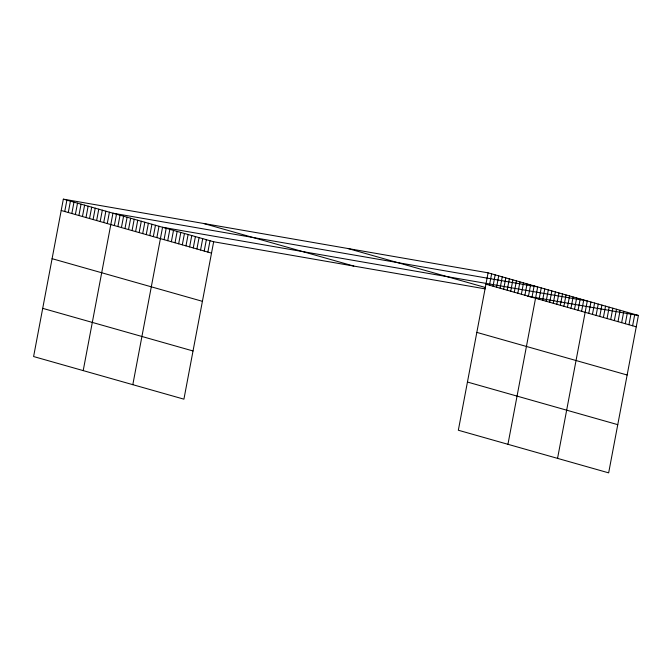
<?xml version="1.0" encoding="UTF-8"?>
<svg xmlns="http://www.w3.org/2000/svg" width="672" height="672" viewBox="0 0 672 672"><rect width="100%" height="100%" fill="white"/><g stroke="black" fill="none" stroke-linecap="round" stroke-linejoin="round"><path stroke-width="1.01" d="M63.344 199.139L33.6 356.546L183.918 399.168L213.662 241.76L63.344 199.139L488.082 272.832L638.4 315.454L608.656 472.861L458.338 430.24L488.082 272.832M64.739 211.495L66.889 200.138M68.284 212.503L70.426 201.146M71.828 213.503L73.97 202.154M75.373 214.511L77.515 203.154M78.91 215.519L81.06 204.162M82.454 216.518L84.605 205.162M85.999 217.526L88.141 206.17M89.544 218.526L91.686 207.178M93.089 219.534L95.231 208.177M96.625 220.542L98.776 209.185M100.17 221.542L102.32 210.193M103.715 222.55L105.865 211.193M107.26 223.549L109.402 212.201M83.202 370.608L112.946 213.2L537.684 286.902L507.94 444.301M114.349 225.565L116.491 214.208M117.886 226.565L120.036 215.216M121.43 227.573L123.581 216.216M124.975 228.581L127.117 217.224M128.52 229.58L130.662 218.224M132.065 230.588L134.207 219.232M135.601 231.588L137.752 220.24M139.146 232.596L141.296 221.239M142.691 233.604L144.833 222.247M146.236 234.604L148.378 223.247M149.78 235.612L151.922 224.255M153.325 236.611L155.467 225.263M156.862 237.619L159.012 226.262M132.812 384.678L162.557 227.27L587.294 300.964L557.55 458.371M164.06 239.66L166.202 228.304M167.706 240.694L169.856 229.337M171.36 241.727L173.502 230.378M175.014 242.768L177.156 231.412M178.66 243.802L180.81 232.445M182.314 244.835L184.456 233.478M185.959 245.868L188.11 234.511M189.613 246.901L191.755 235.553M193.267 247.943L195.409 236.586M196.913 248.976L199.063 237.619M200.567 250.009L202.709 238.652M204.212 251.042L206.363 239.694M207.866 252.084L210.008 240.727M489.476 285.188L491.627 273.84M493.021 286.196L495.163 274.84M496.566 287.204L498.708 275.848M500.111 288.204L502.253 276.847M503.647 289.212L505.798 277.855M507.192 290.212L509.342 278.863M510.737 291.22L512.887 279.863M514.282 292.228L516.424 280.871M517.826 293.227L519.968 281.879M521.371 294.235L523.513 282.878M524.908 295.243L527.058 283.886M528.452 296.243L530.603 284.886M531.997 297.251L534.139 285.894M539.087 299.258L541.229 287.902M542.623 300.266L544.774 288.91M546.168 301.266L548.318 289.909M549.713 302.274L551.855 290.917M553.258 303.274L555.4 291.925M556.802 304.282L558.944 292.925M560.347 305.29L562.489 293.933M563.884 306.289L566.034 294.932M567.428 307.297L569.579 295.94M570.973 308.297L573.115 296.948M574.518 309.305L576.66 297.948M578.063 310.313L580.205 298.956M581.599 311.312L583.75 299.956M588.798 313.354L590.94 301.997M592.444 314.387L594.594 303.038M596.098 315.428L598.24 304.072M599.752 316.462L601.894 305.105M603.397 317.495L605.548 306.138M607.051 318.528L609.193 307.171M610.697 319.561L612.847 308.213M614.351 320.603L616.493 309.246M618.005 321.636L620.147 310.279M621.65 322.669L623.801 311.312M625.304 323.702L627.446 312.354M628.95 324.744L631.1 313.387M632.604 325.777L634.746 314.42M213.662 241.76L485.201 288.876M527.436 296.201L638.4 315.454M485.932 284.189L636.258 326.81M347.92 248.514L485.461 287.515M203.507 223.457L353.825 266.078M61.194 210.496L211.52 253.117M476.826 332.388L627.144 375.01M52.088 258.686L202.406 301.316M467.443 382.04L617.761 424.662M42.706 308.347L193.024 350.969"/></g></svg>
